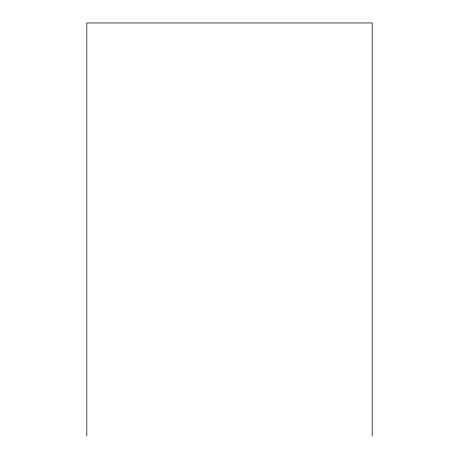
<?xml version="1.0" encoding="UTF-8"?>
<svg xmlns="http://www.w3.org/2000/svg" width="459" height="459" viewBox="0 0 459 459"><rect width="100%" height="100%" fill="white"/><g stroke="black" fill="none" stroke-linecap="round" stroke-linejoin="round"><path stroke-width="0.69" d="M372.174 436.05L372.174 22.95L86.826 22.95L86.826 436.05"/></g></svg>
